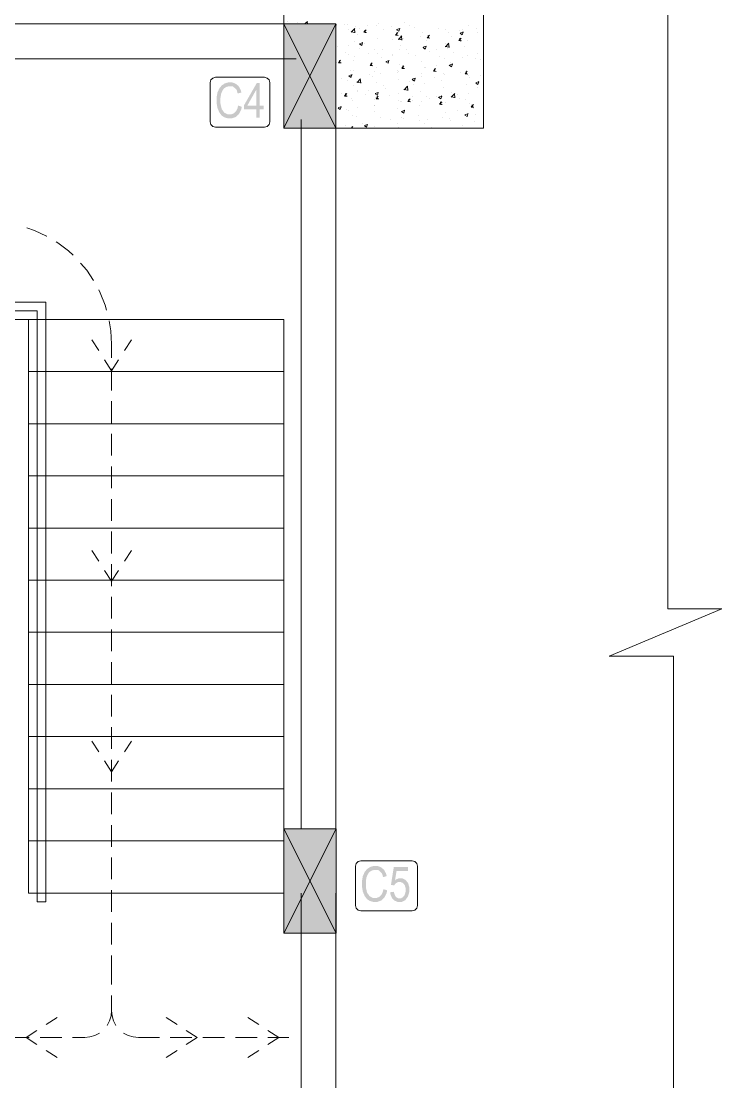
# Model space of a CAD drawing. Header units: millimetres. Extents: x 51.5 to 74.8, y 0.8 to 17.2.
# Drawn here: x 53.617 to 55.199, y 2.763 to 5.158 of the extents above; entities that cross this region are included whole.
import ezdxf

# ---------------------------------------------------------------- set-up
doc = ezdxf.new("R2010")
doc.units = ezdxf.units.MM
doc.layers.add('PDF_Geomertry', color=7, linetype='Continuous')
doc.layers.add('PDF_Solid Fills', color=7, linetype='Continuous')

msp = doc.modelspace()

# ---------------------------------------------------------------- hatches: boundary and pattern name
at = {"layer": 'PDF_Solid Fills', "transparency": 33554559}
for points in [[(54.1065, 4.9676), (54.1151, 4.9649), (54.1137, 4.9583), (54.1087, 4.9484), (54.1051, 4.9452), (54.1016, 4.9419), (54.093, 4.9387), (54.0879, 4.9387), (54.0834, 4.9387), (54.0758, 4.9409), (54.0726, 4.943), (54.0694, 4.9452), (54.0643, 4.9522), (54.0622, 4.957), (54.0601, 4.9619), (54.0582, 4.9733), (54.0582, 4.9798), (54.0582, 4.9863), (54.0602, 4.9973), (54.0622, 5.0018), (54.0643, 5.0062), (54.0697, 5.013), (54.0732, 5.0152), (54.0766, 5.0176), (54.0843, 5.0198), (54.0886, 5.0198), (54.0933, 5.0198), (54.1012, 5.0169), (54.1047, 5.0141), (54.108, 5.0112), (54.1126, 5.0027), (54.114, 4.997), (54.1057, 4.9947), (54.1036, 5.0029), (54.095, 5.0109), (54.0884, 5.0109), (54.0852, 5.0109), (54.0795, 5.0094), (54.0772, 5.0077), (54.0748, 5.0061), (54.0711, 5.0009), (54.0697, 4.9974), (54.0683, 4.994), (54.0669, 4.9851), (54.0669, 4.9798), (54.0669, 4.9718), (54.0697, 4.9597), (54.0726, 4.9556), (54.0754, 4.9516), (54.083, 4.9476), (54.0877, 4.9476), (54.0912, 4.9476), (54.0972, 4.9501), (54.0998, 4.9524), (54.1023, 4.9549), (54.1057, 4.9624)], [(54.4348, 3.1981), (54.4434, 3.1956), (54.442, 3.189), (54.437, 3.1791), (54.4334, 3.1759), (54.43, 3.1726), (54.4213, 3.1694), (54.4162, 3.1694), (54.4118, 3.1694), (54.4041, 3.1715), (54.4009, 3.1737), (54.3977, 3.1759), (54.3925, 3.1829), (54.3905, 3.1877), (54.3884, 3.1926), (54.3865, 3.204), (54.3865, 3.2105), (54.3865, 3.2169), (54.3884, 3.2279), (54.3905, 3.2324), (54.3925, 3.2369), (54.398, 3.2437), (54.4015, 3.2459), (54.405, 3.2483), (54.4126, 3.2505), (54.4169, 3.2505), (54.4216, 3.2505), (54.4295, 3.2476), (54.4329, 3.2447), (54.4363, 3.2419), (54.4409, 3.2333), (54.4423, 3.2277), (54.434, 3.2252), (54.4319, 3.2334), (54.4232, 3.2416), (54.4168, 3.2416), (54.4136, 3.2416), (54.4079, 3.2399), (54.4055, 3.2383), (54.4032, 3.2368), (54.3994, 3.2316), (54.398, 3.2281), (54.3966, 3.2247), (54.3952, 3.2158), (54.3952, 3.2105), (54.3952, 3.2024), (54.398, 3.1904), (54.4009, 3.1863), (54.4037, 3.1823), (54.4113, 3.1783), (54.4161, 3.1783), (54.4195, 3.1783), (54.4255, 3.1806), (54.428, 3.1831), (54.4307, 3.1856), (54.434, 3.1931)], [(54.4505, 3.1913), (54.4588, 3.1922), (54.4594, 3.1884), (54.4616, 3.1827), (54.4633, 3.1809), (54.465, 3.1791), (54.469, 3.1773), (54.4712, 3.1773), (54.474, 3.1773), (54.4788, 3.1798), (54.4809, 3.1824), (54.4829, 3.1851), (54.485, 3.1922), (54.485, 3.1966), (54.485, 3.2008), (54.483, 3.2073), (54.4811, 3.2097), (54.4791, 3.212), (54.4741, 3.2143), (54.4712, 3.2143), (54.4694, 3.2143), (54.4659, 3.2133), (54.4644, 3.2123), (54.4629, 3.2112), (54.4604, 3.2084), (54.4594, 3.2066), (54.452, 3.2079), (54.4583, 3.2481), (54.4902, 3.2481), (54.4902, 3.239), (54.4645, 3.239), (54.4611, 3.2179), (54.464, 3.2204), (54.4701, 3.2227), (54.4733, 3.2227), (54.4773, 3.2227), (54.4844, 3.2194), (54.4873, 3.2159), (54.4904, 3.2124), (54.4933, 3.2031), (54.4933, 3.1973), (54.4933, 3.1916), (54.4904, 3.1818), (54.4873, 3.1776), (54.4844, 3.1734), (54.4763, 3.1694), (54.4712, 3.1694), (54.467, 3.1694), (54.46, 3.1723), (54.4572, 3.1752), (54.4543, 3.1781), (54.4509, 3.1861)]]:
    msp.add_hatch(color=256, dxfattribs=at).paths.add_polyline_path(points)
h = msp.add_hatch(color=256, dxfattribs=at)
h.paths.add_polyline_path([(54.1476, 4.9401), (54.1476, 4.9588), (54.1197, 4.9588), (54.1197, 4.9676), (54.149, 5.0186), (54.1555, 5.0186), (54.1555, 4.9676), (54.1643, 4.9676), (54.1643, 4.9588), (54.1555, 4.9588), (54.1555, 4.9401)])
h.paths.add_polyline_path([(54.1476, 4.9676), (54.1476, 5.003), (54.1276, 4.9676)])

# ---------------------------------------------------------------- linework, layer by layer
at = {"layer": 'PDF_Geomertry', "lineweight": 0}
for points in [[(55.0772, 5.4638), (55.0772, 3.8312), (55.1991, 3.8312), (54.9445, 3.7244), (55.0902, 3.7244), (55.0902, 1.3412)], [(52.852, 5.0615), (53.0875, 5.1518), (54.2375, 5.1518)], [(54.3277, 5.1518), (54.21, 4.9162)], [(54.21, 5.1518), (54.3277, 4.9162)], [(54.2118, 5.1518), (54.2118, 5.1518)], [(54.2193, 5.1574), (54.2193, 5.1574)], [(54.2401, 5.1551), (54.2401, 5.1551)], [(54.2577, 5.1518), (54.2636, 5.1577)], [(54.2636, 5.1518), (54.2629, 5.1577)], [(54.2933, 5.1529), (54.2933, 5.1529)], [(54.3277, 5.1495), (54.3287, 5.1498)], [(54.3277, 5.1473), (54.3284, 5.1494)], [(54.3466, 5.1506), (54.3466, 5.1506)], [(54.3532, 5.1502), (54.3532, 5.1502)], [(54.4232, 5.1526), (54.4232, 5.1526)], [(54.4822, 5.1556), (54.4822, 5.1556)], [(54.3277, 5.144), (54.3277, 5.144)], [(54.3565, 5.1391), (54.3565, 5.1391)], [(54.3618, 5.1341), (54.3705, 5.1327)], [(54.3622, 5.1331), (54.37, 5.1412)], [(54.3704, 5.1318), (54.3693, 5.1412)], [(54.3713, 5.1451), (54.3713, 5.1451)], [(54.377, 5.1283), (54.377, 5.1283)], [(54.3815, 5.1423), (54.3815, 5.1423)], [(54.3969, 5.1323), (54.3909, 5.1329), (54.3958, 5.1387)], [(54.3943, 5.1319), (54.3932, 5.1381)], [(54.3998, 5.1484), (54.3998, 5.1484)], [(54.4193, 5.1473), (54.4193, 5.1473)], [(54.4352, 5.1383), (54.4352, 5.1383)], [(54.453, 5.1462), (54.453, 5.1462)], [(54.4684, 5.1261), (54.4625, 5.1266), (54.4673, 5.1324)], [(54.4658, 5.1256), (54.4645, 5.1319)], [(54.4648, 5.1387), (54.4697, 5.1354), (54.4718, 5.1413)], [(54.465, 5.1393), (54.472, 5.1419)], [(54.4732, 5.1265), (54.4732, 5.1265)], [(54.4933, 5.1483), (54.4933, 5.1483)], [(54.5062, 5.1438), (54.5062, 5.1438)], [(54.5234, 5.1329), (54.5234, 5.1329)], [(54.54, 5.1198), (54.534, 5.1204), (54.5388, 5.1262)], [(54.5373, 5.1194), (54.5361, 5.1256)], [(54.5594, 5.1416), (54.5594, 5.1416)], [(54.5752, 5.1404), (54.5752, 5.1404)], [(54.5816, 5.1329), (54.5816, 5.1329)], [(54.6065, 5.1362), (54.6065, 5.1362)], [(54.608, 5.1308), (54.613, 5.1273)], [(54.6083, 5.1312), (54.6152, 5.1338)], [(54.6126, 5.1394), (54.6126, 5.1394)], [(54.613, 5.1274), (54.615, 5.1334)], [(54.6263, 5.1473), (54.6263, 5.1473)], [(54.6443, 5.1411), (54.6443, 5.1411)], [(54.6477, 5.1334), (54.6477, 5.1334)], [(54.6613, 5.1433), (54.6613, 5.1433)], [(54.6613, 5.1399), (54.6613, 5.1399)], [(54.3277, 5.1118), (54.3277, 5.1118)], [(54.3552, 5.103), (54.3552, 5.103)], [(54.3701, 5.1119), (54.3701, 5.1119)], [(54.3811, 5.1066), (54.3859, 5.1031)], [(54.3812, 5.107), (54.3882, 5.1097)], [(54.3859, 5.1033), (54.388, 5.1093)], [(54.393, 5.108), (54.393, 5.108)], [(54.4219, 5.1194), (54.4219, 5.1194)], [(54.4559, 5.1163), (54.4559, 5.1163)], [(54.4682, 5.1176), (54.4769, 5.1162)], [(54.4686, 5.1166), (54.4763, 5.1248)], [(54.4733, 5.1034), (54.4733, 5.1034)], [(54.4768, 5.1152), (54.4757, 5.1247)], [(54.4809, 5.1195), (54.4809, 5.1195)], [(54.5186, 5.1245), (54.5186, 5.1245)], [(54.5243, 5.0986), (54.5293, 5.0952), (54.5312, 5.1012)], [(54.5245, 5.0991), (54.5315, 5.1018)], [(54.5315, 5.1134), (54.5315, 5.1134)], [(54.574, 5.1072), (54.574, 5.1072)], [(54.5745, 5.1011), (54.5833, 5.0997)], [(54.575, 5.1001), (54.5827, 5.1083)], [(54.5832, 5.0987), (54.582, 5.1081)], [(54.5895, 5.1234), (54.5895, 5.1234)], [(54.6115, 5.1136), (54.6055, 5.1141), (54.6102, 5.1199)], [(54.6087, 5.1131), (54.6076, 5.1194)], [(54.618, 5.1018), (54.618, 5.1018)], [(54.6252, 5.1141), (54.6252, 5.1141)], [(54.6613, 5.1074), (54.6613, 5.1074)], [(54.3277, 5.0993), (54.3277, 5.0993)], [(54.3277, 5.0794), (54.3277, 5.0794)], [(54.3302, 5.0998), (54.3302, 5.0998)], [(54.3482, 5.0863), (54.3482, 5.0863)], [(54.357, 5.0834), (54.357, 5.0834)], [(54.369, 5.0788), (54.369, 5.0788)], [(54.3804, 5.0974), (54.3804, 5.0974)], [(54.4013, 5.0841), (54.4013, 5.0841)], [(54.4151, 5.0934), (54.4151, 5.0934)], [(54.4207, 5.0862), (54.4207, 5.0862)], [(54.4297, 5.077), (54.4297, 5.077)], [(54.4336, 5.0952), (54.4336, 5.0952)], [(54.4545, 5.0818), (54.4545, 5.0818)], [(54.4547, 5.0802), (54.4547, 5.0802)], [(54.4719, 5.0933), (54.4719, 5.0933)], [(54.4868, 5.093), (54.4868, 5.093)], [(54.4925, 5.0852), (54.4925, 5.0852)], [(54.5079, 5.0795), (54.5079, 5.0795)], [(54.5222, 5.0997), (54.5222, 5.0997)], [(54.54, 5.0906), (54.54, 5.0906)], [(54.5554, 5.0936), (54.5554, 5.0936)], [(54.5611, 5.0773), (54.5611, 5.0773)], [(54.5804, 5.0968), (54.5804, 5.0968)], [(54.5933, 5.0884), (54.5933, 5.0884)], [(54.624, 5.0809), (54.624, 5.0809)], [(54.6465, 5.0862), (54.6465, 5.0862)], [(53.0875, 5.0733), (54.2375, 5.0733)], [(54.329, 5.0637), (54.329, 5.0637)], [(54.3333, 5.0643), (54.3382, 5.0699)], [(54.3333, 5.0641), (54.3393, 5.0637)], [(54.3366, 5.0631), (54.3354, 5.0694)], [(54.3668, 5.0687), (54.3668, 5.0687)], [(54.4048, 5.058), (54.4097, 5.0637)], [(54.4048, 5.0579), (54.4108, 5.0574)], [(54.4082, 5.0569), (54.4069, 5.0631)], [(54.4405, 5.0665), (54.4455, 5.063)], [(54.4408, 5.0669), (54.4477, 5.0695)], [(54.4454, 5.0631), (54.4475, 5.0691)], [(54.4707, 5.0601), (54.4707, 5.0601)], [(54.4763, 5.0518), (54.4811, 5.0574)], [(54.4795, 5.0506), (54.4784, 5.0569)], [(54.5211, 5.0665), (54.5211, 5.0665)], [(54.5273, 5.054), (54.5273, 5.054)], [(54.5291, 5.0543), (54.5291, 5.0543)], [(54.5541, 5.0574), (54.5541, 5.0574)], [(54.5727, 5.074), (54.5727, 5.074)], [(54.5837, 5.0584), (54.5887, 5.0551), (54.5908, 5.0611)], [(54.584, 5.059), (54.5909, 5.0616)], [(54.5855, 5.064), (54.5855, 5.064)], [(54.5919, 5.0624), (54.5919, 5.0624)], [(54.6143, 5.0751), (54.6143, 5.0751)], [(54.6436, 5.0738), (54.6436, 5.0738)], [(54.6548, 5.0708), (54.6548, 5.0708)], [(54.3277, 5.0472), (54.3277, 5.0472)], [(54.3405, 5.0294), (54.3405, 5.0294)], [(54.3568, 5.0343), (54.3618, 5.0309)], [(54.357, 5.0348), (54.364, 5.0374)], [(54.3605, 5.0468), (54.3605, 5.0468)], [(54.3616, 5.0309), (54.3637, 5.0369)], [(54.3677, 5.0456), (54.3677, 5.0456)], [(54.4034, 5.0377), (54.4034, 5.0377)], [(54.4111, 5.034), (54.4111, 5.034)], [(54.4137, 5.0445), (54.4137, 5.0445)], [(54.4195, 5.053), (54.4195, 5.053)], [(54.4284, 5.0409), (54.4284, 5.0409)], [(54.4662, 5.0459), (54.4662, 5.0459)], [(54.4669, 5.0423), (54.4669, 5.0423)], [(54.4691, 5.044), (54.4691, 5.044)], [(54.4763, 5.0516), (54.4823, 5.0511)], [(54.5002, 5.0268), (54.5072, 5.0294)], [(54.5198, 5.0333), (54.5198, 5.0333)], [(54.5202, 5.0401), (54.5202, 5.0401)], [(54.5477, 5.0454), (54.5537, 5.0448)], [(54.5479, 5.0454), (54.5526, 5.0512)], [(54.5511, 5.0444), (54.55, 5.0506)], [(54.5512, 5.032), (54.5512, 5.032)], [(54.5716, 5.0408), (54.5716, 5.0408)], [(54.5734, 5.0377), (54.5734, 5.0377)], [(54.6093, 5.042), (54.6093, 5.042)], [(54.6252, 5.0386), (54.6193, 5.0391), (54.6241, 5.0449)], [(54.6226, 5.0381), (54.6215, 5.0444)], [(54.6227, 5.0477), (54.6227, 5.0477)], [(54.6266, 5.0355), (54.6266, 5.0355)], [(54.6286, 5.0315), (54.6286, 5.0315)], [(54.6536, 5.0347), (54.6536, 5.0347)], [(54.6613, 5.0451), (54.6613, 5.0451)], [(54.3277, 5.0277), (54.3277, 5.0277)], [(54.3277, 5.0149), (54.3277, 5.0149)], [(54.3529, 5.024), (54.3529, 5.024)], [(54.3665, 5.0124), (54.3665, 5.0124)], [(54.375, 5.0205), (54.3838, 5.0191)], [(54.3754, 5.0195), (54.3832, 5.0276)], [(54.3836, 5.0181), (54.3826, 5.0276)], [(54.4183, 5.0198), (54.4183, 5.0198)], [(54.435, 5.012), (54.435, 5.012)], [(54.44, 5.0066), (54.44, 5.0066)], [(54.4694, 5.0269), (54.4694, 5.0269)], [(54.4818, 5.003), (54.4895, 5.0112)], [(54.49, 5.0016), (54.489, 5.0111)], [(54.493, 5.022), (54.493, 5.022)], [(54.5, 5.0263), (54.505, 5.0229)], [(54.5029, 5.0149), (54.5029, 5.0149)], [(54.505, 5.023), (54.5069, 5.029)], [(54.5279, 5.0181), (54.5279, 5.0181)], [(54.5657, 5.0231), (54.5657, 5.0231)], [(54.5704, 5.0076), (54.5704, 5.0076)], [(54.6216, 5.0145), (54.6216, 5.0145)], [(54.6433, 5.0183), (54.6483, 5.0149)], [(54.6436, 5.0188), (54.6505, 5.0215)], [(54.6475, 5.0072), (54.6475, 5.0072)], [(54.6482, 5.0149), (54.6502, 5.0209)], [(54.3277, 4.9827), (54.3277, 4.9827)], [(54.3411, 4.9958), (54.3411, 4.9958)], [(54.3472, 4.9893), (54.3519, 4.9949)], [(54.3472, 4.9891), (54.3532, 4.9887)], [(54.3504, 4.9881), (54.3493, 4.9944)], [(54.3622, 4.9824), (54.3622, 4.9824)], [(54.3768, 5.0022), (54.3768, 5.0022)], [(54.3773, 4.9984), (54.3773, 4.9984)], [(54.3944, 4.9936), (54.3944, 4.9936)], [(54.4022, 5.0016), (54.4022, 5.0016)], [(54.4162, 4.9941), (54.4212, 4.9908), (54.4232, 4.9968)], [(54.4165, 4.9947), (54.4234, 4.9973)], [(54.417, 4.9868), (54.417, 4.9868)], [(54.4186, 4.9829), (54.4245, 4.9824)], [(54.4187, 4.983), (54.4234, 4.9887)], [(54.4219, 4.9819), (54.4208, 4.9881)], [(54.4476, 4.9913), (54.4476, 4.9913)], [(54.4683, 4.9937), (54.4683, 4.9937)], [(54.4813, 5.004), (54.4902, 5.0026)], [(54.4901, 4.9768), (54.495, 4.9824)], [(54.4934, 4.9756), (54.4923, 4.9819)], [(54.5008, 4.9891), (54.5008, 4.9891)], [(54.5186, 5.0001), (54.5186, 5.0001)], [(54.5311, 4.9872), (54.5311, 4.9872)], [(54.5394, 4.9838), (54.5394, 4.9838)], [(54.554, 4.9869), (54.554, 4.9869)], [(54.5595, 4.9862), (54.5645, 4.9829)], [(54.5597, 4.9866), (54.5668, 4.9893)], [(54.5644, 4.9829), (54.5665, 4.9888)], [(54.5877, 4.9874), (54.5966, 4.9861)], [(54.5882, 4.9866), (54.5959, 4.9947)], [(54.5893, 4.9972), (54.5893, 4.9972)], [(54.5963, 4.9851), (54.5954, 4.9945)], [(54.6023, 4.9922), (54.6023, 4.9922)], [(54.6072, 4.9845), (54.6072, 4.9845)], [(54.6204, 4.9813), (54.6204, 4.9813)], [(54.6273, 4.9954), (54.6273, 4.9954)], [(54.6604, 4.9823), (54.6604, 4.9823)], [(54.3325, 4.962), (54.3375, 4.9587), (54.3394, 4.9647)], [(54.3327, 4.9624), (54.3397, 4.9651)], [(54.3511, 4.959), (54.3511, 4.959)], [(54.3652, 4.9793), (54.3652, 4.9793)], [(54.3759, 4.9623), (54.3759, 4.9623)], [(54.4137, 4.9673), (54.4137, 4.9673)], [(54.4148, 4.9672), (54.4148, 4.9672)], [(54.4154, 4.9802), (54.4154, 4.9802)], [(54.467, 4.9605), (54.467, 4.9605)], [(54.4686, 4.978), (54.4686, 4.978)], [(54.473, 4.9772), (54.473, 4.9772)], [(54.4768, 4.9756), (54.4768, 4.9756)], [(54.4901, 4.9766), (54.4961, 4.9762)], [(54.5016, 4.9788), (54.5016, 4.9788)], [(54.5173, 4.9669), (54.5173, 4.9669)], [(54.5218, 4.9756), (54.5218, 4.9756)], [(54.5616, 4.9705), (54.5665, 4.9762)], [(54.5616, 4.9704), (54.5676, 4.9699)], [(54.565, 4.9694), (54.5637, 4.9756)], [(54.5691, 4.9744), (54.5691, 4.9744)], [(54.575, 4.9734), (54.575, 4.9734)], [(54.6282, 4.9712), (54.6282, 4.9712)], [(54.6332, 4.9643), (54.638, 4.9699)], [(54.6332, 4.9641), (54.6391, 4.9637)], [(54.6365, 4.9631), (54.6352, 4.9694)], [(54.6388, 4.9611), (54.6388, 4.9611)], [(54.6613, 4.964), (54.6613, 4.964)], [(54.2493, 3.3345), (54.2493, 4.9359)], [(54.3277, 4.9504), (54.3277, 4.9504)], [(54.3277, 3.3345), (54.3277, 4.9359)], [(54.3568, 4.9572), (54.3568, 4.9572)], [(54.3641, 4.9461), (54.3641, 4.9461)], [(54.3745, 4.9429), (54.3745, 4.9429)], [(54.4158, 4.9536), (54.4158, 4.9536)], [(54.4277, 4.9406), (54.4277, 4.9406)], [(54.4505, 4.9362), (54.4505, 4.9362)], [(54.4754, 4.9395), (54.4754, 4.9395)], [(54.4758, 4.954), (54.4807, 4.9506), (54.4827, 4.9568)], [(54.4759, 4.9545), (54.483, 4.9572)], [(54.4809, 4.9384), (54.4809, 4.9384)], [(54.5132, 4.9445), (54.5132, 4.9445)], [(54.5162, 4.9337), (54.5162, 4.9337)], [(54.5341, 4.9362), (54.5341, 4.9362)], [(54.568, 4.9412), (54.568, 4.9412)], [(54.5762, 4.9529), (54.5762, 4.9529)], [(54.5851, 4.9377), (54.5851, 4.9377)], [(54.5873, 4.934), (54.5873, 4.934)], [(54.6011, 4.9561), (54.6011, 4.9561)], [(54.619, 4.9461), (54.624, 4.9427), (54.6259, 4.9487)], [(54.6191, 4.9483), (54.6191, 4.9483)], [(54.6193, 4.9465), (54.6262, 4.9493)], [(54.6433, 4.9476), (54.6433, 4.9476)], [(54.6613, 4.9501), (54.6613, 4.9501)], [(54.3277, 4.9181), (54.3277, 4.9181)], [(54.3498, 4.923), (54.3498, 4.923)], [(54.3626, 4.9162), (54.3658, 4.9199)], [(54.3637, 4.9162), (54.3632, 4.9194)], [(54.3875, 4.928), (54.3875, 4.928)], [(54.392, 4.9219), (54.3969, 4.9186), (54.399, 4.9245)], [(54.3922, 4.9223), (54.3993, 4.9251)], [(54.4147, 4.9204), (54.4147, 4.9204)], [(54.4658, 4.9273), (54.4658, 4.9273)], [(54.4688, 4.9177), (54.4688, 4.9177)], [(54.4934, 4.9162), (54.4934, 4.9162)], [(54.527, 4.9277), (54.527, 4.9277)], [(54.5404, 4.9162), (54.5425, 4.917)], [(54.542, 4.9162), (54.5422, 4.9166)], [(54.5748, 4.9168), (54.5748, 4.9168)], [(54.6126, 4.9218), (54.6126, 4.9218)], [(54.6195, 4.9162), (54.6195, 4.9162)], [(54.6405, 4.9316), (54.6405, 4.9316)], [(54.6613, 4.9281), (54.6613, 4.9281)], [(53.6745, 4.6724), (53.6743, 4.6727), (53.647, 4.6852), (53.6294, 4.6912)], [(53.734, 4.6294), (53.7236, 4.6393), (53.6998, 4.6573), (53.6957, 4.6598)], [(53.7804, 4.5727), (53.7647, 4.5959), (53.7511, 4.6119)], [(53.8097, 4.5054), (53.8065, 4.517), (53.7954, 4.5448), (53.792, 4.5511)], [(53.6333, 4.4845), (53.6333, 3.1894), (54.2102, 3.1894), (54.2102, 4.4845), (53.5669, 4.4845), (53.5155, 4.4845), (53.4959, 4.4845)], [(53.8209, 4.3977), (53.8209, 4.429), (53.8193, 4.4587), (53.8155, 4.4816)], [(53.7919, 4.4141), (53.7762, 4.4387)], [(53.85, 4.4141), (53.8657, 4.4387)], [(53.8366, 4.3934), (53.8209, 4.3688), (53.8051, 4.3934)], [(54.2102, 4.3668), (53.6333, 4.3668)], [(53.8209, 4.3733), (53.8209, 4.3241)], [(53.8209, 4.2997), (53.8209, 4.2506)], [(54.2102, 4.2491), (53.6333, 4.2491)], [(53.8209, 4.2261), (53.8209, 4.177)], [(53.8209, 4.1524), (53.8209, 4.1034)], [(54.2102, 4.1313), (53.6333, 4.1313)], [(53.8209, 4.0788), (53.8209, 4.0298)], [(54.2102, 4.0136), (53.6333, 4.0136)], [(53.8209, 4.0054), (53.8209, 3.9562)], [(53.7919, 3.9386), (53.7762, 3.9631)], [(53.85, 3.9386), (53.8657, 3.9631)], [(53.8209, 3.9318), (53.8209, 3.8827)], [(53.8366, 3.9179), (53.8209, 3.8933), (53.8051, 3.9179)], [(54.2102, 3.8958), (53.6333, 3.8958)], [(53.8209, 3.8581), (53.8209, 3.8091)], [(53.8209, 3.7845), (53.8209, 3.7355)], [(54.2102, 3.7781), (53.6333, 3.7781)], [(53.8209, 3.7109), (53.8209, 3.6619)], [(54.2102, 3.6604), (53.6333, 3.6604)], [(53.8209, 3.6373), (53.8209, 3.5883)], [(53.8209, 3.5638), (53.8209, 3.5147)], [(54.2102, 3.5426), (53.6333, 3.5426)], [(53.7919, 3.5081), (53.7762, 3.5327)], [(53.85, 3.5081), (53.8657, 3.5327)], [(53.8366, 3.4876), (53.8209, 3.4629), (53.8051, 3.4876)], [(53.8209, 3.4902), (53.8209, 3.4412)], [(54.2102, 3.4249), (53.6333, 3.4249)], [(53.8209, 3.4166), (53.8209, 3.3676)], [(53.8209, 3.343), (53.8209, 3.294)], [(54.3279, 3.3344), (54.2102, 3.099)], [(54.2102, 3.3344), (54.3279, 3.099)], [(54.2102, 3.3072), (53.6333, 3.3072)], [(53.8209, 3.2694), (53.8209, 3.2204)], [(53.8209, 3.1959), (53.8209, 3.1468)], [(54.2493, 2.4112), (54.2493, 3.1894)], [(54.3277, 2.4112), (54.3277, 3.1894)], [(53.8209, 3.1223), (53.8209, 3.0731)], [(53.8209, 3.0487), (53.8209, 3.0176), (53.8209, 2.983), (53.8209, 3.0176)], [(53.8309, 2.8905), (53.8255, 2.9009), (53.822, 2.9122), (53.8209, 2.9238), (53.8209, 2.9584), (53.8209, 2.9238), (53.8198, 2.9122), (53.8163, 2.9009), (53.8109, 2.8905)], [(53.6732, 2.8922), (53.6977, 2.908)], [(53.9687, 2.8922), (53.9441, 2.908)], [(54.1536, 2.8922), (54.129, 2.908)], [(53.6525, 2.8474), (53.6279, 2.8631), (53.6525, 2.879)], [(53.9893, 2.8474), (54.014, 2.8631), (53.9893, 2.879)], [(54.1741, 2.8474), (54.1988, 2.8631), (54.1741, 2.879)], [(53.6348, 2.8631), (53.5857, 2.8631)], [(53.7083, 2.8631), (53.6593, 2.8631)], [(53.7937, 2.8733), (53.7833, 2.8677), (53.7719, 2.8644), (53.7602, 2.8631), (53.7329, 2.8631)], [(53.8482, 2.8733), (53.8586, 2.8677), (53.8698, 2.8644), (53.8816, 2.8631), (53.9288, 2.8631)], [(53.9534, 2.8631), (54.0025, 2.8631)], [(54.0269, 2.8631), (54.0761, 2.8631)], [(54.1005, 2.8631), (54.1495, 2.8631)], [(54.1741, 2.8631), (54.2213, 2.8631)], [(53.6732, 2.8341), (53.6977, 2.8184)], [(53.9687, 2.8341), (53.9441, 2.8184)], [(54.1536, 2.8341), (54.129, 2.8184)]]:
    msp.add_lwpolyline(points, dxfattribs=at)
for points in [[(54.21, 5.1518), (54.21, 5.3872), (54.6613, 5.3872), (54.6613, 4.9162), (54.3277, 4.9162), (54.3277, 5.1518), (54.21, 5.1518), (54.21, 5.1518)], [(54.21, 5.1556), (54.21, 5.1556), (54.21, 5.1556)], [(54.21, 5.1549), (54.21, 5.1549), (54.21, 5.1549), (54.21, 5.1549)], [(54.21, 4.9162), (54.3277, 4.9162), (54.3277, 5.1518), (54.21, 5.1518), (54.21, 4.9162)], [(54.2538, 5.1518), (54.2538, 5.1518), (54.2538, 5.1518)], [(54.2958, 5.1518), (54.2958, 5.1518), (54.2958, 5.1518), (54.2958, 5.1518)], [(54.3277, 5.1352), (54.3277, 5.1352), (54.3277, 5.1352)], [(54.3277, 5.1309), (54.3277, 5.1309), (54.3277, 5.1309), (54.3277, 5.1309)], [(54.6613, 5.1419), (54.6613, 5.1419), (54.6613, 5.1419)], [(54.3277, 5.1102), (54.3277, 5.1102), (54.3277, 5.1102)], [(54.6613, 5.1097), (54.6613, 5.1097), (54.6613, 5.1097)], [(54.3277, 5.0994), (54.3277, 5.0994), (54.3277, 5.0994)], [(54.6613, 5.0773), (54.6613, 5.0773), (54.6613, 5.0773)], [(54.3277, 5.0676), (54.3277, 5.0676), (54.3277, 5.0676)], [(54.3277, 5.0636), (54.3277, 5.0636), (54.3277, 5.0636), (54.3277, 5.0636)], [(54.6613, 5.0768), (54.6613, 5.0768), (54.6613, 5.0768)], [(54.6613, 5.0576), (54.6613, 5.0576), (54.6613, 5.0576)], [(54.0555, 5.0313), (54.1661, 5.0313), (54.172, 5.0297), (54.1765, 5.0254), (54.178, 5.0193), (54.178, 4.9308), (54.1765, 4.9248), (54.172, 4.9204), (54.1661, 4.9187), (54.0555, 4.9187), (54.0495, 4.9204), (54.0451, 4.9248), (54.0436, 4.9308), (54.0436, 5.0193), (54.0451, 5.0254), (54.0495, 5.0297), (54.0555, 5.0313)], [(54.3277, 5.047), (54.3277, 5.047), (54.3277, 5.047), (54.3277, 5.047)], [(54.3277, 5.0361), (54.3277, 5.0361), (54.3277, 5.0361), (54.3277, 5.0361)], [(54.6613, 5.0451), (54.6613, 5.0451), (54.6613, 5.0451)], [(54.6613, 5.0358), (54.6613, 5.0358), (54.6613, 5.0358)], [(54.6613, 5.0129), (54.6613, 5.0129), (54.6613, 5.0129)], [(54.3277, 5.0044), (54.3277, 5.0044), (54.3277, 5.0044), (54.3277, 5.0044)], [(54.3277, 4.9919), (54.3277, 4.9919), (54.3277, 4.9919)], [(54.3277, 4.9838), (54.3277, 4.9838), (54.3277, 4.9838)], [(54.6613, 4.9999), (54.6613, 4.9999), (54.6613, 4.9999)], [(54.6613, 4.9818), (54.6613, 4.9818), (54.6613, 4.9818)], [(54.3277, 4.9727), (54.3277, 4.9727), (54.3277, 4.9727)], [(54.6613, 4.9806), (54.6613, 4.9806), (54.6613, 4.9806)], [(54.3277, 4.9559), (54.3277, 4.9559), (54.3277, 4.9559)], [(54.3277, 4.9411), (54.3277, 4.9411), (54.3277, 4.9411), (54.3277, 4.9411)], [(54.6613, 4.9484), (54.6613, 4.9484), (54.6613, 4.9484)], [(54.3277, 4.9205), (54.3277, 4.9205), (54.3277, 4.9205), (54.3277, 4.9205)], [(54.3277, 4.9201), (54.3277, 4.9201), (54.3277, 4.9201), (54.3277, 4.9201)], [(54.3673, 4.9162), (54.3673, 4.9162), (54.3673, 4.9162)], [(54.4093, 4.9162), (54.4093, 4.9162), (54.4093, 4.9162)], [(54.4513, 4.9162), (54.4513, 4.9162), (54.4513, 4.9162), (54.4513, 4.9162)], [(54.4705, 4.9162), (54.4705, 4.9162), (54.4705, 4.9162)], [(54.5354, 4.9162), (54.5354, 4.9162), (54.5354, 4.9162)], [(54.5395, 4.9162), (54.5395, 4.9162), (54.5395, 4.9162)], [(54.5708, 4.9162), (54.5708, 4.9162), (54.5708, 4.9162), (54.5708, 4.9162)], [(54.5775, 4.9162), (54.5775, 4.9162), (54.5775, 4.9162), (54.5775, 4.9162)], [(54.6086, 4.9162), (54.6086, 4.9162), (54.6086, 4.9162)], [(54.6613, 4.9311), (54.6613, 4.9311), (54.6613, 4.9311)], [(53.6726, 3.1698), (53.6726, 4.5238), (53.6107, 4.5238), (53.4763, 4.5238), (53.4763, 3.1698), (53.4959, 3.1698), (53.4959, 4.5041), (53.5888, 4.5041), (53.6529, 4.5041), (53.6529, 3.1698)], [(54.2102, 3.099), (54.3279, 3.099), (54.3279, 3.3344), (54.2102, 3.3344), (54.2102, 3.099)], [(54.3838, 3.262), (54.5, 3.262), (54.5061, 3.2604), (54.5104, 3.2559), (54.512, 3.2499), (54.512, 3.1615), (54.5104, 3.1554), (54.5061, 3.1511), (54.5, 3.1494), (54.3838, 3.1494), (54.3779, 3.1511), (54.3734, 3.1554), (54.3718, 3.1615), (54.3718, 3.2499), (54.3734, 3.2559), (54.3779, 3.2604), (54.3838, 3.262)]]:
    msp.add_lwpolyline(points, close=True, dxfattribs=at)
at = {"layer": 'PDF_Solid Fills', "transparency": 33554559}
for points in [[(54.3277, 4.9162), (54.21, 5.1518), (54.3277, 4.9162), (54.3277, 5.1518)], [(54.21, 4.9162), (54.21, 5.1518), (54.21, 4.9162), (54.3277, 4.9162)], [(54.3279, 3.099), (54.2102, 3.3344), (54.3279, 3.099), (54.3279, 3.3344)], [(54.2102, 3.099), (54.2102, 3.3344), (54.2102, 3.099), (54.3279, 3.099)]]:
    msp.add_solid(points, dxfattribs=at)

doc.saveas('drawing.dxf')
